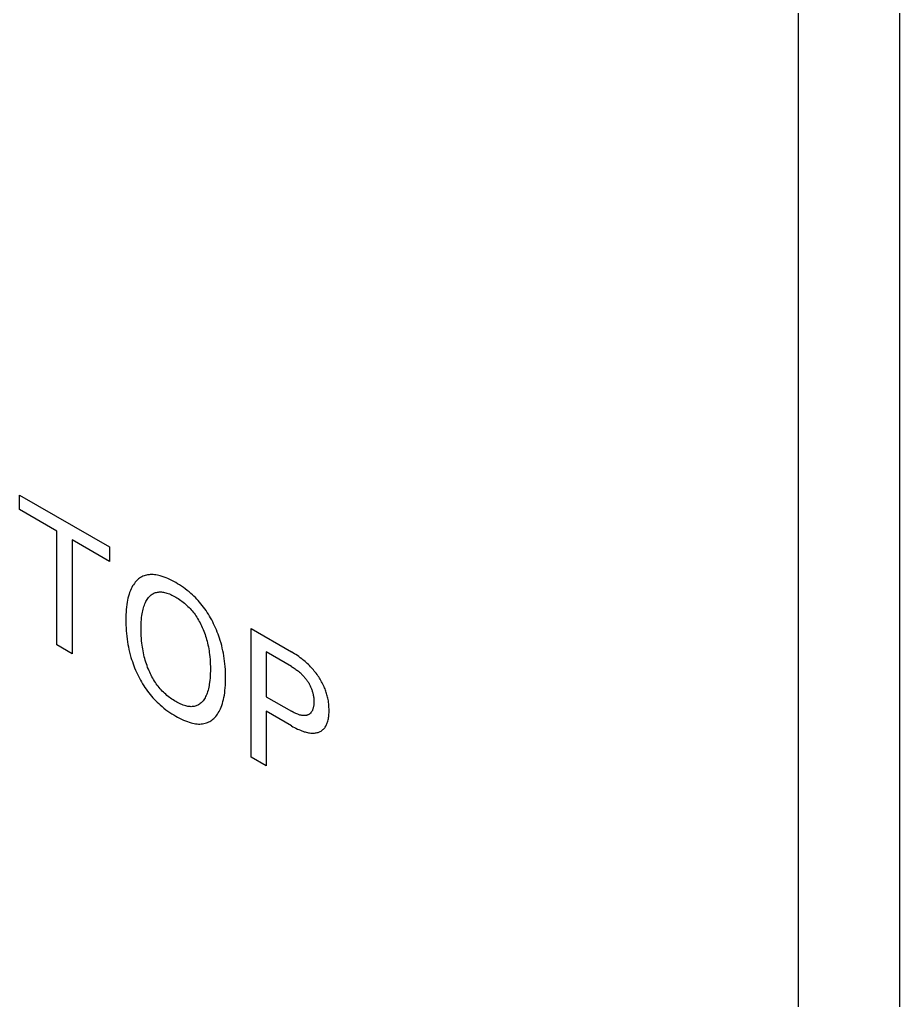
# Model space of a CAD drawing. Extents: x 0 to 420, y 0 to 297.
# Drawn here: x 181.07 to 193.37, y 128.69 to 142.4 of the extents above; entities that cross this region are included whole.
import ezdxf

# ---------------------------------------------------------------- set-up
doc = ezdxf.new("R2010")
doc.units = 0
doc.header["$LTSCALE"] = 23.1
doc.layers.add('40000_ISO', color=7, linetype='CONTINUOUS')

msp = doc.modelspace()

# ---------------------------------------------------------------- linework, layer by layer
at = {"layer": '40000_ISO', "color": 7, "linetype": 'CONTINUOUS'}
for p, q in [((191.959, 143.103), (191.959, 107.994)), ((193.373, 143.103), (193.373, 107.994)), ((181.074, 135.548), (181.074, 135.752)), ((181.074, 135.752), (182.33, 135.027)), ((181.595, 135.247), (181.074, 135.548)), ((181.595, 133.655), (181.595, 135.247)), ((181.808, 135.124), (181.808, 133.532)), ((182.33, 134.823), (181.808, 135.124)), ((182.33, 135.027), (182.33, 134.823)), ((182.691, 134.533), (182.678, 134.516)), ((182.705, 134.548), (182.691, 134.533)), ((182.719, 134.563), (182.705, 134.548)), ((182.724, 134.567), (182.719, 134.563)), ((182.738, 134.579), (182.724, 134.567)), ((182.752, 134.589), (182.738, 134.579)), ((182.766, 134.598), (182.752, 134.589)), ((182.781, 134.607), (182.766, 134.598)), ((182.797, 134.615), (182.781, 134.607)), ((182.813, 134.621), (182.797, 134.615)), ((182.83, 134.627), (182.813, 134.621)), ((182.847, 134.632), (182.83, 134.627)), ((182.864, 134.635), (182.847, 134.632)), ((182.883, 134.638), (182.864, 134.635)), ((182.901, 134.639), (182.883, 134.638)), ((182.92, 134.64), (182.901, 134.639)), ((182.94, 134.639), (182.92, 134.64)), ((182.96, 134.638), (182.94, 134.639)), ((182.98, 134.635), (182.96, 134.638)), ((183, 134.632), (182.98, 134.635)), ((183.021, 134.627), (183, 134.632)), ((183.041, 134.622), (183.021, 134.627)), ((183.068, 134.614), (183.041, 134.622)), ((183.094, 134.605), (183.068, 134.614)), ((183.121, 134.595), (183.094, 134.605)), ((183.148, 134.584), (183.121, 134.595)), ((183.175, 134.571), (183.148, 134.584)), ((183.202, 134.558), (183.175, 134.571)), ((183.229, 134.543), (183.202, 134.558)), ((183.256, 134.528), (183.229, 134.543)), ((183.283, 134.512), (183.256, 134.528)), ((182.612, 134.391), (182.604, 134.365)), ((182.622, 134.416), (182.612, 134.391)), ((182.633, 134.44), (182.622, 134.416)), ((182.643, 134.46), (182.633, 134.44)), ((182.653, 134.48), (182.643, 134.46)), ((182.665, 134.498), (182.653, 134.48)), ((182.678, 134.516), (182.665, 134.498)), ((182.961, 134.383), (182.974, 134.387)), ((182.974, 134.387), (182.987, 134.391)), ((182.987, 134.391), (183, 134.393)), ((183, 134.393), (183.014, 134.395)), ((183.014, 134.395), (183.027, 134.396)), ((183.027, 134.396), (183.042, 134.396)), ((183.042, 134.396), (183.056, 134.396)), ((183.056, 134.396), (183.071, 134.394)), ((183.071, 134.394), (183.085, 134.392)), ((183.085, 134.392), (183.101, 134.389)), ((183.101, 134.389), (183.117, 134.385)), ((183.31, 134.495), (183.283, 134.512)), ((183.337, 134.478), (183.31, 134.495)), ((183.363, 134.459), (183.337, 134.478)), ((183.39, 134.439), (183.363, 134.459)), ((183.417, 134.419), (183.39, 134.439)), ((183.443, 134.398), (183.417, 134.419)), ((183.469, 134.375), (183.443, 134.398)), ((182.577, 134.253), (182.572, 134.22)), ((182.583, 134.282), (182.577, 134.253)), ((182.589, 134.311), (182.583, 134.282)), ((182.596, 134.338), (182.589, 134.311)), ((182.604, 134.365), (182.596, 134.338)), ((182.832, 134.247), (182.84, 134.263)), ((182.84, 134.263), (182.848, 134.278)), ((182.848, 134.278), (182.857, 134.293)), ((182.857, 134.293), (182.866, 134.306)), ((182.866, 134.306), (182.877, 134.319)), ((182.877, 134.319), (182.886, 134.33)), ((182.886, 134.33), (182.895, 134.339)), ((182.895, 134.339), (182.905, 134.348)), ((182.905, 134.348), (182.915, 134.357)), ((182.915, 134.357), (182.926, 134.365)), ((182.926, 134.365), (182.938, 134.371)), ((182.938, 134.371), (182.949, 134.378)), ((182.949, 134.378), (182.961, 134.383)), ((183.117, 134.385), (183.134, 134.38)), ((183.134, 134.38), (183.151, 134.374)), ((183.151, 134.374), (183.169, 134.368)), ((183.169, 134.368), (183.186, 134.36)), ((183.186, 134.36), (183.203, 134.352)), ((183.203, 134.352), (183.221, 134.343)), ((183.221, 134.343), (183.238, 134.334)), ((183.238, 134.334), (183.256, 134.324)), ((183.256, 134.324), (183.273, 134.314)), ((183.273, 134.314), (183.291, 134.303)), ((183.291, 134.303), (183.309, 134.291)), ((183.309, 134.291), (183.326, 134.279)), ((183.326, 134.279), (183.343, 134.267)), ((183.343, 134.267), (183.361, 134.253)), ((183.361, 134.253), (183.378, 134.239)), ((183.49, 134.356), (183.469, 134.375)), ((183.51, 134.337), (183.49, 134.356)), ((183.531, 134.317), (183.51, 134.337)), ((183.551, 134.296), (183.531, 134.317)), ((183.57, 134.275), (183.551, 134.296)), ((183.59, 134.253), (183.57, 134.275)), ((183.609, 134.23), (183.59, 134.253)), ((182.562, 134.116), (182.56, 134.08)), ((182.565, 134.151), (182.562, 134.116)), ((182.568, 134.186), (182.565, 134.151)), ((182.572, 134.22), (182.568, 134.186)), ((182.787, 134.091), (182.791, 134.113)), ((182.791, 134.113), (182.795, 134.134)), ((182.795, 134.134), (182.8, 134.155)), ((182.8, 134.155), (182.806, 134.175)), ((182.806, 134.175), (182.812, 134.195)), ((182.812, 134.195), (182.818, 134.214)), ((182.818, 134.214), (182.825, 134.231)), ((182.825, 134.231), (182.832, 134.247)), ((183.378, 134.239), (183.395, 134.225)), ((183.395, 134.225), (183.412, 134.209)), ((183.412, 134.209), (183.427, 134.195)), ((183.427, 134.195), (183.442, 134.18)), ((183.442, 134.18), (183.456, 134.164)), ((183.456, 134.164), (183.471, 134.148)), ((183.471, 134.148), (183.485, 134.132)), ((183.485, 134.132), (183.499, 134.115)), ((183.499, 134.115), (183.513, 134.098)), ((183.628, 134.207), (183.609, 134.23)), ((183.646, 134.183), (183.628, 134.207)), ((183.663, 134.159), (183.646, 134.183)), ((183.681, 134.135), (183.663, 134.159)), ((183.697, 134.11), (183.681, 134.135)), ((182.56, 134.08), (182.559, 134.044)), ((182.559, 134.044), (182.559, 134.007)), ((182.559, 134.007), (182.559, 133.97)), ((182.773, 133.946), (182.775, 133.977)), ((182.775, 133.977), (182.777, 134.008)), ((182.777, 134.008), (182.78, 134.039)), ((182.78, 134.039), (182.783, 134.069)), ((182.783, 134.069), (182.787, 134.091)), ((183.513, 134.098), (183.526, 134.08)), ((183.526, 134.08), (183.539, 134.061)), ((183.539, 134.061), (183.551, 134.042)), ((183.551, 134.042), (183.563, 134.023)), ((183.563, 134.023), (183.575, 134.003)), ((183.575, 134.003), (183.586, 133.983)), ((183.586, 133.983), (183.597, 133.963)), ((183.713, 134.085), (183.697, 134.11)), ((183.729, 134.059), (183.713, 134.085)), ((183.744, 134.033), (183.729, 134.059)), ((183.759, 134.007), (183.744, 134.033)), ((183.773, 133.98), (183.759, 134.007)), ((183.786, 133.953), (183.773, 133.98)), ((182.559, 133.97), (182.56, 133.932)), ((182.56, 133.932), (182.562, 133.893)), ((182.562, 133.893), (182.565, 133.855)), ((182.565, 133.855), (182.568, 133.815)), ((182.772, 133.914), (182.773, 133.946)), ((182.772, 133.882), (182.772, 133.914)), ((182.772, 133.849), (182.772, 133.882)), ((182.773, 133.816), (182.772, 133.849)), ((183.597, 133.963), (183.608, 133.943)), ((183.608, 133.943), (183.618, 133.922)), ((183.618, 133.922), (183.627, 133.901)), ((183.627, 133.901), (183.636, 133.881)), ((183.636, 133.881), (183.639, 133.873)), ((183.639, 133.873), (183.649, 133.849)), ((183.649, 133.849), (183.658, 133.826)), ((183.8, 133.924), (183.786, 133.953)), ((183.813, 133.895), (183.8, 133.924)), ((183.826, 133.866), (183.813, 133.895)), ((183.838, 133.836), (183.826, 133.866)), ((184.309, 132.088), (184.309, 133.884)), ((184.309, 133.884), (184.874, 133.558)), ((182.568, 133.815), (182.572, 133.776)), ((182.572, 133.776), (182.577, 133.736)), ((182.577, 133.736), (182.582, 133.7)), ((182.774, 133.782), (182.773, 133.816)), ((182.777, 133.748), (182.774, 133.782)), ((182.78, 133.713), (182.777, 133.748)), ((182.783, 133.679), (182.78, 133.713)), ((183.658, 133.826), (183.666, 133.802)), ((183.666, 133.802), (183.674, 133.779)), ((183.674, 133.779), (183.681, 133.755)), ((183.681, 133.755), (183.688, 133.732)), ((183.688, 133.732), (183.694, 133.709)), ((183.694, 133.709), (183.701, 133.682)), ((183.849, 133.807), (183.838, 133.836)), ((183.86, 133.778), (183.849, 133.807)), ((183.87, 133.748), (183.86, 133.778)), ((183.879, 133.719), (183.87, 133.748)), ((183.89, 133.682), (183.879, 133.719)), ((181.808, 133.532), (181.595, 133.655)), ((182.582, 133.7), (182.588, 133.664)), ((182.588, 133.664), (182.595, 133.628)), ((182.595, 133.628), (182.603, 133.592)), ((182.603, 133.592), (182.611, 133.556)), ((182.787, 133.652), (182.783, 133.679)), ((182.79, 133.626), (182.787, 133.652)), ((182.795, 133.599), (182.79, 133.626)), ((182.799, 133.572), (182.795, 133.599)), ((182.805, 133.545), (182.799, 133.572)), ((183.701, 133.682), (183.707, 133.655)), ((183.707, 133.655), (183.713, 133.628)), ((183.713, 133.628), (183.718, 133.601)), ((183.718, 133.601), (183.722, 133.575)), ((183.722, 133.575), (183.726, 133.549)), ((183.9, 133.646), (183.89, 133.682)), ((183.908, 133.61), (183.9, 133.646)), ((183.916, 133.574), (183.908, 133.61)), ((183.923, 133.539), (183.916, 133.574)), ((182.611, 133.556), (182.621, 133.519)), ((182.621, 133.519), (182.631, 133.482)), ((182.631, 133.482), (182.64, 133.452)), ((182.64, 133.452), (182.65, 133.423)), ((182.811, 133.518), (182.805, 133.545)), ((182.817, 133.49), (182.811, 133.518)), ((182.824, 133.465), (182.817, 133.49)), ((182.831, 133.441), (182.824, 133.465)), ((182.838, 133.416), (182.831, 133.441)), ((183.726, 133.549), (183.729, 133.522)), ((183.729, 133.522), (183.733, 133.488)), ((183.733, 133.488), (183.736, 133.454)), ((183.736, 133.454), (183.738, 133.421)), ((183.93, 133.503), (183.923, 133.539)), ((183.935, 133.468), (183.93, 133.503)), ((183.94, 133.429), (183.935, 133.468)), ((183.945, 133.39), (183.94, 133.429)), ((184.522, 133.558), (184.522, 132.932)), ((184.874, 133.354), (184.522, 133.558)), ((184.895, 133.546), (184.874, 133.558)), ((184.915, 133.533), (184.895, 133.546)), ((184.936, 133.52), (184.915, 133.533)), ((184.957, 133.506), (184.936, 133.52)), ((184.977, 133.492), (184.957, 133.506)), ((184.997, 133.477), (184.977, 133.492)), ((185.018, 133.462), (184.997, 133.477)), ((185.034, 133.449), (185.018, 133.462)), ((185.049, 133.437), (185.034, 133.449)), ((185.065, 133.423), (185.049, 133.437)), ((182.65, 133.423), (182.66, 133.393)), ((182.66, 133.393), (182.671, 133.363)), ((182.671, 133.363), (182.682, 133.334)), ((182.682, 133.334), (182.695, 133.304)), ((182.695, 133.304), (182.708, 133.275)), ((182.847, 133.391), (182.838, 133.416)), ((182.855, 133.366), (182.847, 133.391)), ((182.864, 133.341), (182.855, 133.366)), ((182.874, 133.316), (182.864, 133.341)), ((182.883, 133.295), (182.874, 133.316)), ((182.893, 133.274), (182.883, 133.295)), ((183.738, 133.421), (183.74, 133.388)), ((183.74, 133.388), (183.741, 133.355)), ((183.741, 133.355), (183.741, 133.322)), ((183.741, 133.322), (183.741, 133.29)), ((183.948, 133.352), (183.945, 133.39)), ((183.951, 133.314), (183.948, 133.352)), ((183.952, 133.276), (183.951, 133.314)), ((184.874, 133.354), (184.887, 133.347)), ((184.887, 133.347), (184.899, 133.339)), ((184.899, 133.339), (184.912, 133.331)), ((184.912, 133.331), (184.924, 133.323)), ((184.924, 133.323), (184.937, 133.314)), ((184.937, 133.314), (184.949, 133.305)), ((184.949, 133.305), (184.961, 133.296)), ((184.961, 133.296), (184.971, 133.289)), ((185.08, 133.41), (185.065, 133.423)), ((185.096, 133.396), (185.08, 133.41)), ((185.111, 133.381), (185.096, 133.396)), ((185.126, 133.366), (185.111, 133.381)), ((185.141, 133.351), (185.126, 133.366)), ((185.154, 133.336), (185.141, 133.351)), ((185.168, 133.321), (185.154, 133.336)), ((185.181, 133.306), (185.168, 133.321)), ((185.194, 133.291), (185.181, 133.306)), ((185.207, 133.275), (185.194, 133.291)), ((182.708, 133.275), (182.721, 133.245)), ((182.721, 133.245), (182.734, 133.218)), ((182.734, 133.218), (182.748, 133.191)), ((182.748, 133.191), (182.763, 133.164)), ((182.763, 133.164), (182.778, 133.138)), ((182.903, 133.253), (182.893, 133.274)), ((182.913, 133.232), (182.903, 133.253)), ((182.924, 133.211), (182.913, 133.232)), ((182.935, 133.191), (182.924, 133.211)), ((182.947, 133.171), (182.935, 133.191)), ((182.959, 133.151), (182.947, 133.171)), ((183.733, 133.162), (183.73, 133.132)), ((183.736, 133.193), (183.733, 133.162)), ((183.738, 133.225), (183.736, 133.193)), ((183.74, 133.257), (183.738, 133.225)), ((183.741, 133.29), (183.74, 133.257)), ((183.953, 133.239), (183.952, 133.276)), ((183.952, 133.128), (183.953, 133.165)), ((183.954, 133.202), (183.953, 133.239)), ((183.953, 133.165), (183.954, 133.202)), ((184.971, 133.289), (184.98, 133.281)), ((184.98, 133.281), (184.989, 133.273)), ((184.989, 133.273), (184.999, 133.265)), ((184.999, 133.265), (185.008, 133.256)), ((185.008, 133.256), (185.017, 133.247)), ((185.017, 133.247), (185.026, 133.238)), ((185.026, 133.238), (185.035, 133.229)), ((185.035, 133.229), (185.043, 133.221)), ((185.043, 133.221), (185.051, 133.212)), ((185.051, 133.212), (185.059, 133.202)), ((185.059, 133.202), (185.067, 133.193)), ((185.067, 133.193), (185.074, 133.184)), ((185.074, 133.184), (185.082, 133.174)), ((185.082, 133.174), (185.089, 133.164)), ((185.089, 133.164), (185.096, 133.154)), ((185.096, 133.154), (185.102, 133.144)), ((185.219, 133.259), (185.207, 133.275)), ((185.232, 133.242), (185.219, 133.259)), ((185.244, 133.225), (185.232, 133.242)), ((185.255, 133.209), (185.244, 133.225)), ((185.265, 133.192), (185.255, 133.209)), ((185.276, 133.176), (185.265, 133.192)), ((185.286, 133.159), (185.276, 133.176)), ((185.296, 133.142), (185.286, 133.159)), ((182.778, 133.138), (182.793, 133.112)), ((182.793, 133.112), (182.81, 133.086)), ((182.81, 133.086), (182.826, 133.061)), ((182.826, 133.061), (182.843, 133.036)), ((182.843, 133.036), (182.861, 133.011)), ((182.972, 133.131), (182.959, 133.151)), ((182.984, 133.113), (182.972, 133.131)), ((182.998, 133.094), (182.984, 133.113)), ((183.011, 133.077), (182.998, 133.094)), ((183.025, 133.059), (183.011, 133.077)), ((183.039, 133.043), (183.025, 133.059)), ((183.054, 133.026), (183.039, 133.043)), ((183.069, 133.01), (183.054, 133.026)), ((183.708, 133.023), (183.702, 133.002)), ((183.713, 133.044), (183.708, 133.023)), ((183.718, 133.065), (183.713, 133.044)), ((183.722, 133.087), (183.718, 133.065)), ((183.726, 133.109), (183.722, 133.087)), ((183.73, 133.132), (183.726, 133.109)), ((183.941, 132.986), (183.945, 133.02)), ((183.945, 133.02), (183.948, 133.056)), ((183.948, 133.056), (183.951, 133.092)), ((183.951, 133.092), (183.952, 133.128)), ((185.102, 133.144), (185.109, 133.134)), ((185.109, 133.134), (185.115, 133.124)), ((185.115, 133.124), (185.121, 133.114)), ((185.121, 133.114), (185.126, 133.104)), ((185.126, 133.104), (185.132, 133.093)), ((185.132, 133.093), (185.137, 133.083)), ((185.137, 133.083), (185.142, 133.072)), ((185.142, 133.072), (185.147, 133.062)), ((185.147, 133.062), (185.151, 133.051)), ((185.151, 133.051), (185.155, 133.04)), ((185.155, 133.04), (185.159, 133.029)), ((185.159, 133.029), (185.163, 133.019)), ((185.163, 133.019), (185.166, 133.008)), ((185.305, 133.125), (185.296, 133.142)), ((185.314, 133.107), (185.305, 133.125)), ((185.323, 133.09), (185.314, 133.107)), ((185.331, 133.072), (185.323, 133.09)), ((185.338, 133.056), (185.331, 133.072)), ((185.344, 133.04), (185.338, 133.056)), ((185.35, 133.024), (185.344, 133.04)), ((185.356, 133.007), (185.35, 133.024)), ((182.861, 133.011), (182.879, 132.987)), ((182.879, 132.987), (182.898, 132.964)), ((182.898, 132.964), (182.917, 132.941)), ((182.917, 132.941), (182.937, 132.918)), ((182.937, 132.918), (182.957, 132.896)), ((182.957, 132.896), (182.977, 132.875)), ((183.084, 132.995), (183.069, 133.01)), ((183.099, 132.981), (183.084, 132.995)), ((183.116, 132.965), (183.099, 132.981)), ((183.133, 132.95), (183.116, 132.965)), ((183.15, 132.936), (183.133, 132.95)), ((183.168, 132.922), (183.15, 132.936)), ((183.185, 132.91), (183.168, 132.922)), ((183.203, 132.897), (183.185, 132.91)), ((183.22, 132.886), (183.203, 132.897)), ((183.238, 132.875), (183.22, 132.886)), ((183.648, 132.888), (183.638, 132.875)), ((183.658, 132.902), (183.648, 132.888)), ((183.666, 132.917), (183.658, 132.902)), ((183.674, 132.933), (183.666, 132.917)), ((183.682, 132.949), (183.674, 132.933)), ((183.689, 132.965), (183.682, 132.949)), ((183.695, 132.983), (183.689, 132.965)), ((183.702, 133.002), (183.695, 132.983)), ((183.917, 132.865), (183.924, 132.893)), ((183.924, 132.893), (183.93, 132.922)), ((183.93, 132.922), (183.936, 132.952)), ((183.936, 132.952), (183.941, 132.986)), ((184.522, 132.932), (184.874, 132.728)), ((185.166, 133.008), (185.17, 132.997)), ((185.17, 132.997), (185.172, 132.986)), ((185.172, 132.986), (185.175, 132.975)), ((185.175, 132.975), (185.177, 132.965)), ((185.177, 132.965), (185.18, 132.953)), ((185.18, 132.953), (185.181, 132.941)), ((185.181, 132.941), (185.183, 132.93)), ((185.183, 132.93), (185.185, 132.918)), ((185.185, 132.918), (185.186, 132.907)), ((185.186, 132.907), (185.186, 132.896)), ((185.186, 132.896), (185.187, 132.885)), ((185.187, 132.885), (185.187, 132.874)), ((185.361, 132.991), (185.356, 133.007)), ((185.366, 132.975), (185.361, 132.991)), ((185.371, 132.959), (185.366, 132.975)), ((185.375, 132.943), (185.371, 132.959)), ((185.379, 132.927), (185.375, 132.943)), ((185.383, 132.911), (185.379, 132.927)), ((185.387, 132.892), (185.383, 132.911)), ((185.39, 132.872), (185.387, 132.892)), ((182.977, 132.875), (182.997, 132.855)), ((182.997, 132.855), (183.018, 132.835)), ((183.018, 132.835), (183.039, 132.816)), ((183.039, 132.816), (183.066, 132.793)), ((183.066, 132.793), (183.092, 132.771)), ((183.092, 132.771), (183.119, 132.75)), ((183.119, 132.75), (183.147, 132.731)), ((183.256, 132.864), (183.238, 132.875)), ((183.274, 132.854), (183.256, 132.864)), ((183.291, 132.845), (183.274, 132.854)), ((183.309, 132.836), (183.291, 132.845)), ((183.327, 132.828), (183.309, 132.836)), ((183.344, 132.821), (183.327, 132.828)), ((183.362, 132.814), (183.344, 132.821)), ((183.379, 132.808), (183.362, 132.814)), ((183.396, 132.803), (183.379, 132.808)), ((183.413, 132.799), (183.396, 132.803)), ((183.428, 132.796), (183.413, 132.799)), ((183.443, 132.794), (183.428, 132.796)), ((183.458, 132.793), (183.443, 132.794)), ((183.473, 132.792), (183.458, 132.793)), ((183.487, 132.793), (183.473, 132.792)), ((183.501, 132.794), (183.487, 132.793)), ((183.514, 132.796), (183.501, 132.794)), ((183.528, 132.799), (183.514, 132.796)), ((183.541, 132.803), (183.528, 132.799)), ((183.553, 132.808), (183.541, 132.803)), ((183.566, 132.813), (183.553, 132.808)), ((183.577, 132.82), (183.566, 132.813)), ((183.589, 132.827), (183.577, 132.82)), ((183.6, 132.835), (183.589, 132.827)), ((183.61, 132.844), (183.6, 132.835)), ((183.62, 132.854), (183.61, 132.844)), ((183.629, 132.864), (183.62, 132.854)), ((183.638, 132.875), (183.629, 132.864)), ((183.862, 132.723), (183.872, 132.742)), ((183.872, 132.742), (183.881, 132.761)), ((183.881, 132.761), (183.892, 132.786)), ((183.892, 132.786), (183.901, 132.811)), ((183.901, 132.811), (183.91, 132.838)), ((183.91, 132.838), (183.917, 132.865)), ((185.17, 132.748), (185.167, 132.741)), ((185.173, 132.756), (185.17, 132.748)), ((185.175, 132.764), (185.173, 132.756)), ((185.177, 132.772), (185.175, 132.764)), ((185.18, 132.781), (185.177, 132.772)), ((185.182, 132.791), (185.18, 132.781)), ((185.183, 132.8), (185.182, 132.791)), ((185.185, 132.81), (185.183, 132.8)), ((185.186, 132.82), (185.185, 132.81)), ((185.187, 132.841), (185.186, 132.831)), ((185.186, 132.831), (185.186, 132.82)), ((185.187, 132.874), (185.187, 132.863)), ((185.187, 132.863), (185.187, 132.852)), ((185.187, 132.852), (185.187, 132.841)), ((185.393, 132.853), (185.39, 132.872)), ((185.395, 132.834), (185.393, 132.853)), ((185.397, 132.816), (185.395, 132.834)), ((185.398, 132.797), (185.397, 132.816)), ((185.399, 132.779), (185.398, 132.797)), ((185.4, 132.76), (185.399, 132.779)), ((185.4, 132.743), (185.4, 132.76)), ((185.4, 132.725), (185.4, 132.743)), ((183.147, 132.731), (183.174, 132.712)), ((183.174, 132.712), (183.201, 132.694)), ((183.201, 132.694), (183.228, 132.677)), ((183.228, 132.677), (183.256, 132.66)), ((183.256, 132.66), (183.283, 132.645)), ((183.283, 132.645), (183.311, 132.631)), ((183.311, 132.631), (183.338, 132.617)), ((183.338, 132.617), (183.365, 132.605)), ((183.365, 132.605), (183.392, 132.593)), ((183.749, 132.596), (183.763, 132.606)), ((183.763, 132.606), (183.777, 132.617)), ((183.777, 132.617), (183.791, 132.629)), ((183.791, 132.629), (183.804, 132.643)), ((183.804, 132.643), (183.817, 132.657)), ((183.817, 132.657), (183.829, 132.673)), ((183.829, 132.673), (183.841, 132.689)), ((183.841, 132.689), (183.852, 132.706)), ((183.852, 132.706), (183.862, 132.723)), ((184.522, 132.728), (184.522, 131.965)), ((184.874, 132.524), (184.522, 132.728)), ((184.887, 132.721), (184.874, 132.728)), ((184.899, 132.714), (184.887, 132.721)), ((184.912, 132.708), (184.899, 132.714)), ((184.924, 132.702), (184.912, 132.708)), ((184.937, 132.696), (184.924, 132.702)), ((184.949, 132.691), (184.937, 132.696)), ((184.962, 132.686), (184.949, 132.691)), ((184.971, 132.682), (184.962, 132.686)), ((184.981, 132.679), (184.971, 132.682)), ((184.99, 132.676), (184.981, 132.679)), ((185, 132.674), (184.99, 132.676)), ((185.009, 132.672), (185, 132.674)), ((185.018, 132.67), (185.009, 132.672)), ((185.027, 132.669), (185.018, 132.67)), ((185.036, 132.668), (185.027, 132.669)), ((185.044, 132.667), (185.036, 132.668)), ((185.052, 132.667), (185.044, 132.667)), ((185.06, 132.668), (185.052, 132.667)), ((185.068, 132.668), (185.06, 132.668)), ((185.075, 132.669), (185.068, 132.668)), ((185.083, 132.67), (185.075, 132.669)), ((185.09, 132.672), (185.083, 132.67)), ((185.097, 132.674), (185.09, 132.672)), ((185.103, 132.677), (185.097, 132.674)), ((185.11, 132.68), (185.103, 132.677)), ((185.116, 132.683), (185.11, 132.68)), ((185.122, 132.686), (185.116, 132.683)), ((185.127, 132.69), (185.122, 132.686)), ((185.133, 132.694), (185.127, 132.69)), ((185.138, 132.699), (185.133, 132.694)), ((185.143, 132.704), (185.138, 132.699)), ((185.147, 132.709), (185.143, 132.704)), ((185.152, 132.715), (185.147, 132.709)), ((185.156, 132.721), (185.152, 132.715)), ((185.16, 132.727), (185.156, 132.721)), ((185.163, 132.734), (185.16, 132.727)), ((185.167, 132.741), (185.163, 132.734)), ((185.383, 132.592), (185.387, 132.607)), ((185.387, 132.607), (185.39, 132.623)), ((185.39, 132.623), (185.393, 132.639)), ((185.393, 132.639), (185.395, 132.655)), ((185.395, 132.655), (185.397, 132.672)), ((185.397, 132.672), (185.399, 132.689)), ((185.399, 132.689), (185.4, 132.707)), ((185.4, 132.707), (185.4, 132.725)), ((183.392, 132.593), (183.419, 132.583)), ((183.419, 132.583), (183.446, 132.574)), ((183.446, 132.574), (183.472, 132.566)), ((183.472, 132.566), (183.493, 132.561)), ((183.493, 132.561), (183.514, 132.557)), ((183.514, 132.557), (183.534, 132.554)), ((183.534, 132.554), (183.554, 132.552)), ((183.554, 132.552), (183.574, 132.55)), ((183.574, 132.55), (183.594, 132.55)), ((183.594, 132.55), (183.613, 132.551)), ((183.613, 132.551), (183.632, 132.553)), ((183.632, 132.553), (183.65, 132.556)), ((183.65, 132.556), (183.668, 132.56)), ((183.668, 132.56), (183.685, 132.565)), ((183.685, 132.565), (183.702, 132.572)), ((183.702, 132.572), (183.718, 132.579)), ((183.718, 132.579), (183.734, 132.587)), ((183.734, 132.587), (183.749, 132.596)), ((184.874, 132.524), (184.895, 132.512)), ((184.895, 132.512), (184.916, 132.501)), ((184.916, 132.501), (184.937, 132.49)), ((184.937, 132.49), (184.958, 132.48)), ((184.958, 132.48), (184.978, 132.471)), ((184.978, 132.471), (184.999, 132.462)), ((185.306, 132.465), (185.315, 132.472)), ((185.315, 132.472), (185.324, 132.48)), ((185.324, 132.48), (185.332, 132.489)), ((185.332, 132.489), (185.339, 132.498)), ((185.339, 132.498), (185.346, 132.508)), ((185.346, 132.508), (185.353, 132.518)), ((185.353, 132.518), (185.359, 132.529)), ((185.359, 132.529), (185.365, 132.541)), ((185.365, 132.541), (185.37, 132.553)), ((185.37, 132.553), (185.375, 132.565)), ((185.375, 132.565), (185.379, 132.578)), ((185.379, 132.578), (185.383, 132.592)), ((184.999, 132.462), (185.019, 132.454)), ((185.019, 132.454), (185.035, 132.448)), ((185.035, 132.448), (185.051, 132.443)), ((185.051, 132.443), (185.067, 132.439)), ((185.067, 132.439), (185.082, 132.434)), ((185.082, 132.434), (185.098, 132.431)), ((185.098, 132.431), (185.113, 132.428)), ((185.113, 132.428), (185.128, 132.425)), ((185.128, 132.425), (185.143, 132.424)), ((185.143, 132.424), (185.157, 132.423)), ((185.157, 132.423), (185.17, 132.422)), ((185.17, 132.422), (185.184, 132.423)), ((185.184, 132.423), (185.197, 132.424)), ((185.197, 132.424), (185.209, 132.425)), ((185.209, 132.425), (185.222, 132.427)), ((185.222, 132.427), (185.234, 132.43)), ((185.234, 132.43), (185.246, 132.433)), ((185.246, 132.433), (185.257, 132.437)), ((185.257, 132.437), (185.267, 132.441)), ((185.267, 132.441), (185.278, 132.446)), ((185.278, 132.446), (185.288, 132.452)), ((185.288, 132.452), (185.297, 132.458)), ((185.297, 132.458), (185.306, 132.465)), ((184.522, 131.965), (184.309, 132.088))]:
    msp.add_line(p, q, dxfattribs=at)

doc.saveas('drawing.dxf')
